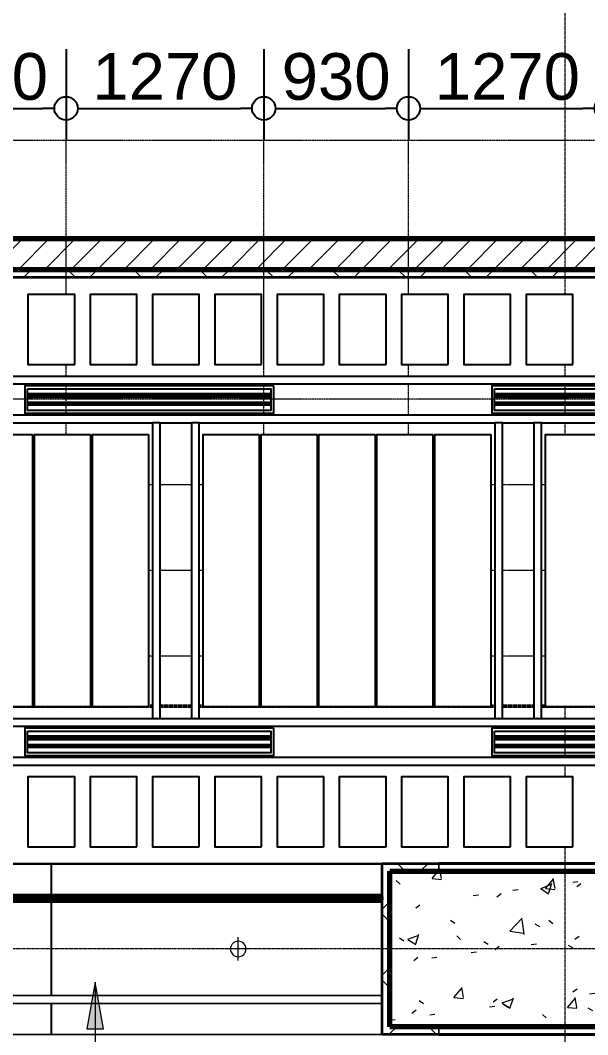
# Model space of a CAD drawing. Header units: millimetres. Extents: x -853228 to -774597, y -17231 to 22435.
# Drawn here: x -839382 to -835737, y 3028 to 9547 of the extents above; entities that cross this region are included whole.
import ezdxf
from ezdxf.xclip import XClip

# ---------------------------------------------------------------- set-up
doc = ezdxf.new("R2010")
doc.units = ezdxf.units.MM
doc.header["$XCLIPFRAME"] = 0
doc.linetypes.add('DPA_Grid _ Level 100', pattern=[10, 5.5, -1.6, 1.3, -1.6])
doc.linetypes.add('DPA_Hidden 50', pattern=[3, 2, -1])
for name, color, linetype in [('000 - WIPEOUT', 250, 'Continuous'), ('001 - ASCESSORIES', 251, 'Continuous'), ('A04_TUBE SERIES', 2, 'Continuous'), ('A11_ALU.SOLID SHEET', 2, 'Continuous')]:
    doc.layers.add(name, color=color, linetype=linetype)
for name, color, linetype, lineweight in [('A-ANNO-DIMS', 1, 'Continuous', 9), ('A-COLS', 5, 'Continuous', 70), ('A-COLS-E', 1, 'Continuous', 35), ('A-DETL', 1, 'Continuous', 70), ('A-DETL-GENF', 2, 'Continuous', 9), ('A-GLAZ-CURT', 2, 'Continuous', 9), ('A-WALL', 5, 'Continuous', 35), ('A-WALL-FNSH', 2, 'Continuous', 35), ('A-WALL-PATT', 1, 'Continuous', 35), ('E-LITE-EQPM', 2, 'Continuous', 9), ('G-ANNO-SECL', 3, 'Continuous', 9), ('G-ANNO-TEXT', 3, 'Continuous', 9), ('I-WALL-E', 2, 'Continuous', 35), ('S-GRID', 251, 'Continuous', 9), ('WALL-E', 2, 'Continuous', 35)]:
    doc.layers.add(name, color=color, linetype=linetype, lineweight=lineweight)
doc.styles.add('Arial_2', font='arial.ttf', dxfattribs={"height": 300})
doc.dimstyles.new('DPA-DIM-3_0_C-C', dxfattribs={"dimscale": 304.8, "dimtxt": 306.07782, "dimasz": 0.492126, "dimexe": 0.656168, "dimexo": 0.0625, "dimgap": 0.164042, "dimtad": 1, "dimdec": 0, "dimzin": 0, "dimdsep": 46, "dimtxsty": 'Arial_2', "dimblk1": 'DOTBLANK', "dimblk2": 'DOTBLANK', "dimsah": 1, "dimcen": 0.09, "dimdle": 0.656168, "dimadec": 8, "dimazin": 0, "dimtfac": 1, "dimtdec": 4, "dimtix": 1, "dimtmove": 0, "dimatfit": 3, "dimfxl": 1.312336, "dimfxlon": 1, "dimtvp": 1, "dimtolj": 1, "dimtzin": 0, "dimarcsym": 2})
pattern_1 = [(45, (0, 0), (-212.13203, 212.13203), []), (135, (0, 0), (-212.13203, -212.13203), [])]

# ---------------------------------------------------------------- blocks, each defined once
blk = doc.blocks.new('System Panel - DPA-AR_Metal Ceiling Rectangular Panel-V7-4261-01 ENLARGED UPPER PLATFORM LEVEL - REFLECTED CEILING PLAN - SHEET 2')
at = {"layer": 'A-GLAZ-CURT'}
for p, q in [((-818782.4, 3229), (-821182.4, 3229)), ((-821182.4, 3229), (-821182.4, 3029)), ((-821182.4, 3029), (-821182.4, 3229)), ((-821182.4, 3229), (-818782.4, 3229)), ((-818782.4, 3029), (-818782.4, 3229)), ((-818782.4, 3229), (-818782.4, 3029)), ((-821182.4, 3029), (-818782.4, 3029)), ((-818782.4, 3029), (-821182.4, 3029))]:
    blk.add_line(p, q, dxfattribs=at)
blk = doc.blocks.new('System Panel - DPA-AR_Metal Ceiling Rectangular Panel-V15-4261-01 ENLARGED UPPER PLATFORM LEVEL - REFLECTED CEILING PLAN - SHEET 2')
at = {"layer": 'A-GLAZ-CURT'}
for p, q in [((-837057.3, 4129), (-839182.3, 4129)), ((-839182.3, 4129), (-839182.3, 3929)), ((-839182.3, 3929), (-839182.3, 4129)), ((-839182.3, 4129), (-837057.3, 4129)), ((-839182.3, 3929), (-837057.4, 3929)), ((-837057.4, 3929), (-839182.3, 3929))]:
    blk.add_line(p, q, dxfattribs=at)
blk = doc.blocks.new('System Panel - DPA-AR_Metal Ceiling Rectangular Panel-V11-4261-01 ENLARGED UPPER PLATFORM LEVEL - REFLECTED CEILING PLAN - SHEET 2')
at = {"layer": 'A-GLAZ-CURT'}
for p, q in [((-825657.4, 3229), (-827782.3, 3229)), ((-827782.3, 3229), (-827782.3, 3029)), ((-827782.3, 3029), (-827782.3, 3229)), ((-827782.3, 3229), (-825657.4, 3229)), ((-827782.3, 3029), (-825657.3, 3029)), ((-825657.3, 3029), (-827782.3, 3029))]:
    blk.add_line(p, q, dxfattribs=at)
blk = doc.blocks.new('System Panel - DPA-AR_Metal Ceiling Rectangular Panel-13139299-4261-01 ENLARGED UPPER PLATFORM LEVEL - REFLECTED CEILING PLAN - SHEET 2')
at = {"layer": 'A-GLAZ-CURT'}
for p, q in [((-818782.4, 3879), (-821182.4, 3879)), ((-821182.4, 3879), (-821182.4, 3279)), ((-821182.4, 3279), (-821182.4, 3879)), ((-821182.4, 3879), (-818782.4, 3879)), ((-818782.4, 3279), (-818782.4, 3879)), ((-818782.4, 3879), (-818782.4, 3279)), ((-821182.4, 3279), (-818782.4, 3279)), ((-818782.4, 3279), (-821182.4, 3279))]:
    blk.add_line(p, q, dxfattribs=at)
blk = doc.blocks.new('System Panel - DPA-AR_Metal Ceiling Rectangular Panel-V12-4261-01 ENLARGED UPPER PLATFORM LEVEL - REFLECTED CEILING PLAN - SHEET 2')
at = {"layer": 'A-GLAZ-CURT'}
for p, q in [((-825657.4, 3879), (-827782.3, 3879)), ((-827782.3, 3879), (-827782.3, 3279)), ((-827782.3, 3279), (-827782.3, 3879)), ((-827782.3, 3879), (-825657.4, 3879)), ((-827782.3, 3279), (-825657.4, 3279)), ((-825657.4, 3279), (-827782.3, 3279))]:
    blk.add_line(p, q, dxfattribs=at)
blk = doc.blocks.new('*U470')
at = {"layer": 'A-GLAZ-CURT'}
for name, p in [('System Panel - DPA-AR_Metal Ceiling Rectangular Panel-V7-4261-01 ENLARGED UPPER PLATFORM LEVEL - REFLECTED CEILING PLAN - SHEET 2', (781282.4, -2679)), ('System Panel - DPA-AR_Metal Ceiling Rectangular Panel-V15-4261-01 ENLARGED UPPER PLATFORM LEVEL - REFLECTED CEILING PLAN - SHEET 2', (801682.4, -3579)), ('System Panel - DPA-AR_Metal Ceiling Rectangular Panel-13139299-4261-01 ENLARGED UPPER PLATFORM LEVEL - REFLECTED CEILING PLAN - SHEET 2', (781282.4, -3579)), ('System Panel - DPA-AR_Metal Ceiling Rectangular Panel-V12-4261-01 ENLARGED UPPER PLATFORM LEVEL - REFLECTED CEILING PLAN - SHEET 2', (790282.4, -3579)), ('System Panel - DPA-AR_Metal Ceiling Rectangular Panel-V7-4261-01 ENLARGED UPPER PLATFORM LEVEL - REFLECTED CEILING PLAN - SHEET 2', (781282.4, -3579)), ('System Panel - DPA-AR_Metal Ceiling Rectangular Panel-V11-4261-01 ENLARGED UPPER PLATFORM LEVEL - REFLECTED CEILING PLAN - SHEET 2', (790282.4, -3579))]:
    blk.add_blockref(name, p, dxfattribs=at)
blk = doc.blocks.new('_DotBlank')
at = {"color": 0, "linetype": 'ByBlock', "lineweight": -2}
blk.add_line((-0.5, 0), (-1, 0), dxfattribs=at)
blk.add_circle((0, 0), 0.5, dxfattribs=at)
blk = doc.blocks.new('*D411')
at = {"layer": 'A-ANNO-DIMS', "color": 0, "lineweight": -2, "transparency": 16777216}
for p, q in [((-38335.6, 5782.8), (-38335.6, 5201.9)), ((-37405.6, 5782.8), (-37405.6, 5201.9)), ((-38185.6, 5401.9), (-37555.6, 5401.9))]:
    blk.add_line(p, q, dxfattribs=at)
at = {"layer": 'Defpoints', "color": 0, "transparency": 16777216}
for p in [(-38335.6, 5801.9), (-37405.6, 5801.9), (-37405.6, 5401.9)]:
    blk.add_point(p, dxfattribs=at)
at = {"layer": 'A-ANNO-DIMS', "color": 0, "lineweight": -2, "transparency": 16777216, "xscale": 150, "yscale": 150, "zscale": 150, "rotation": 180}
blk.add_blockref('_DotBlank', (-38335.6, 5401.9), dxfattribs=at)
at = {"layer": 'A-ANNO-DIMS', "color": 0, "lineweight": -2, "transparency": 16777216, "xscale": 150, "yscale": 150, "zscale": 150}
blk.add_blockref('_DotBlank', (-37405.6, 5401.9), dxfattribs=at)
at = {"layer": 'A-ANNO-DIMS', "color": 0, "transparency": 16777216, "insert": (-37870.6, 5605.1), "char_height": 300, "width": 830.648, "attachment_point": 5, "style": 'Arial_2'}
blk.add_mtext('\\A1;930', dxfattribs=at)
blk = doc.blocks.new('*D412')
at = {"layer": 'A-ANNO-DIMS', "color": 0, "lineweight": -2, "transparency": 16777216}
for p, q in [((-37405.6, 5782.8), (-37405.6, 5201.9)), ((-36135.6, 5782.8), (-36135.6, 5201.9)), ((-37255.6, 5401.9), (-36285.6, 5401.9))]:
    blk.add_line(p, q, dxfattribs=at)
at = {"layer": 'Defpoints', "color": 0, "transparency": 16777216}
for p in [(-37405.6, 5801.9), (-36135.6, 5801.9), (-36135.6, 5401.9)]:
    blk.add_point(p, dxfattribs=at)
at = {"layer": 'A-ANNO-DIMS', "color": 0, "lineweight": -2, "transparency": 16777216, "xscale": 150, "yscale": 150, "zscale": 150, "rotation": 180}
blk.add_blockref('_DotBlank', (-37405.6, 5401.9), dxfattribs=at)
at = {"layer": 'A-ANNO-DIMS', "color": 0, "lineweight": -2, "transparency": 16777216, "xscale": 150, "yscale": 150, "zscale": 150}
blk.add_blockref('_DotBlank', (-36135.6, 5401.9), dxfattribs=at)
at = {"layer": 'A-ANNO-DIMS', "color": 0, "transparency": 16777216, "insert": (-36770.6, 5605), "char_height": 300, "width": 1107.531, "attachment_point": 5, "style": 'Arial_2'}
blk.add_mtext('\\A1;1270', dxfattribs=at)
blk = doc.blocks.new('*D413')
at = {"layer": 'A-ANNO-DIMS', "color": 0, "lineweight": -2, "transparency": 16777216}
for p, q in [((-36135.6, 5782.8), (-36135.6, 5201.9)), ((-35205.6, 5782.8), (-35205.6, 5201.9)), ((-35985.6, 5401.9), (-35355.6, 5401.9))]:
    blk.add_line(p, q, dxfattribs=at)
at = {"layer": 'Defpoints', "color": 0, "transparency": 16777216}
for p in [(-36135.6, 5801.9), (-35205.6, 5801.9), (-35205.6, 5401.9)]:
    blk.add_point(p, dxfattribs=at)
at = {"layer": 'A-ANNO-DIMS', "color": 0, "lineweight": -2, "transparency": 16777216, "xscale": 150, "yscale": 150, "zscale": 150, "rotation": 180}
blk.add_blockref('_DotBlank', (-36135.6, 5401.9), dxfattribs=at)
at = {"layer": 'A-ANNO-DIMS', "color": 0, "lineweight": -2, "transparency": 16777216, "xscale": 150, "yscale": 150, "zscale": 150}
blk.add_blockref('_DotBlank', (-35205.6, 5401.9), dxfattribs=at)
at = {"layer": 'A-ANNO-DIMS', "color": 0, "transparency": 16777216, "insert": (-35670.6, 5605.1), "char_height": 300, "width": 830.648, "attachment_point": 5, "style": 'Arial_2'}
blk.add_mtext('\\A1;930', dxfattribs=at)
blk = doc.blocks.new('*D414')
at = {"layer": 'A-ANNO-DIMS', "color": 0, "lineweight": -2, "transparency": 16777216}
for p, q in [((-35205.6, 5782.8), (-35205.6, 5201.9)), ((-33935.6, 5782.8), (-33935.6, 5201.9)), ((-35055.6, 5401.9), (-34085.6, 5401.9))]:
    blk.add_line(p, q, dxfattribs=at)
at = {"layer": 'Defpoints', "color": 0, "transparency": 16777216}
for p in [(-35205.6, 5801.9), (-33935.6, 5801.9), (-33935.6, 5401.9)]:
    blk.add_point(p, dxfattribs=at)
at = {"layer": 'A-ANNO-DIMS', "color": 0, "lineweight": -2, "transparency": 16777216, "xscale": 150, "yscale": 150, "zscale": 150, "rotation": 180}
blk.add_blockref('_DotBlank', (-35205.6, 5401.9), dxfattribs=at)
at = {"layer": 'A-ANNO-DIMS', "color": 0, "lineweight": -2, "transparency": 16777216, "xscale": 150, "yscale": 150, "zscale": 150}
blk.add_blockref('_DotBlank', (-33935.6, 5401.9), dxfattribs=at)
at = {"layer": 'A-ANNO-DIMS', "color": 0, "transparency": 16777216, "insert": (-34570.6, 5605), "char_height": 300, "width": 1107.531, "attachment_point": 5, "style": 'Arial_2'}
blk.add_mtext('\\A1;1270', dxfattribs=at)
blk = doc.blocks.new('LGF_DL_SAA_LowPower_DL1a1 - LGF_DL_SAA_LowPower_DL1a-12437659-4160-01 UPPER PLATFORM LEVEL - REFLECTED CEILING PLAN')
at = {"layer": 'A-DETL-GENF'}
for p, q in [((0, 75), (0, -75)), ((72.5, 0), (-72.5, 0))]:
    blk.add_line(p, q, dxfattribs=at)
blk.add_circle((0, 0), 50, dxfattribs=at)
blk = doc.blocks.new('LGF_DL_SAA_LowPower_DL1a1 - LGF_DL_SAA_LowPower_DL1a-12438006-4160-01 UPPER PLATFORM LEVEL - REFLECTED CEILING PLAN')
at = {"layer": 'A-DETL-GENF'}
for p, q in [((0, -75), (0, 75)), ((72.5, 0), (-72.5, 0))]:
    blk.add_line(p, q, dxfattribs=at)
blk.add_circle((0, 0), 50, dxfattribs=at)
blk = doc.blocks.new('LGF_DL_SAA_LowPower_DL1a - LGF_DL_SAA_LowPower_DL1a-8832329-4160-01 UPPER PLATFORM LEVEL - REFLECTED CEILING PLAN')
at = {"layer": 'A-DETL-GENF'}
for p, q in [((0, 75), (0, -75)), ((72.5, 0), (-72.5, 0))]:
    blk.add_line(p, q, dxfattribs=at)
blk.add_circle((0, 0), 50, dxfattribs=at)
blk = doc.blocks.new('C-1-PP19-AR-4160-01-B_20250902-175713_EXDOWNLIGHT')
at = {"layer": 'E-LITE-EQPM'}
for name, p, rotation in [('LGF_DL_SAA_LowPower_DL1a1 - LGF_DL_SAA_LowPower_DL1a-12437659-4160-01 UPPER PLATFORM LEVEL - REFLECTED CEILING PLAN', (-94335.2, 2980.5), 359.9999881697653), ('LGF_DL_SAA_LowPower_DL1a1 - LGF_DL_SAA_LowPower_DL1a-12437659-4160-01 UPPER PLATFORM LEVEL - REFLECTED CEILING PLAN', (-93065.2, 2980.5), 359.9999881697653), ('LGF_DL_SAA_LowPower_DL1a1 - LGF_DL_SAA_LowPower_DL1a-12437659-4160-01 UPPER PLATFORM LEVEL - REFLECTED CEILING PLAN', (-92135.2, 2980.5), 359.9999881697653), ('LGF_DL_SAA_LowPower_DL1a1 - LGF_DL_SAA_LowPower_DL1a-12437659-4160-01 UPPER PLATFORM LEVEL - REFLECTED CEILING PLAN', (-92600.2, 2430.5), 359.9999881697653), ('LGF_DL_SAA_LowPower_DL1a1 - LGF_DL_SAA_LowPower_DL1a-12438006-4160-01 UPPER PLATFORM LEVEL - REFLECTED CEILING PLAN', (-94335.2, 1880.5), 1.18302346677688e-05), ('LGF_DL_SAA_LowPower_DL1a1 - LGF_DL_SAA_LowPower_DL1a-12438006-4160-01 UPPER PLATFORM LEVEL - REFLECTED CEILING PLAN', (-93065.2, 1880.5), 1.18302346677688e-05), ('LGF_DL_SAA_LowPower_DL1a1 - LGF_DL_SAA_LowPower_DL1a-12438006-4160-01 UPPER PLATFORM LEVEL - REFLECTED CEILING PLAN', (-92135.2, 1880.5), 1.18302346677688e-05)]:
    blk.add_blockref(name, p, dxfattribs=dict(at, rotation=rotation))
at = {"layer": 'E-LITE-EQPM', "extrusion": (0, 0, -1), "rotation": 180}
blk.add_blockref('LGF_DL_SAA_LowPower_DL1a - LGF_DL_SAA_LowPower_DL1a-8832329-4160-01 UPPER PLATFORM LEVEL - REFLECTED CEILING PLAN', (93299.6, 0), dxfattribs=at)
blk = doc.blocks.new('*U483')
at = {"layer": '001 - ASCESSORIES', "color": 0, "linetype": 'ByBlock'}
blk.add_lwpolyline([(800, 87.5), (-800, 87.5), (-800, -87.5), (800, -87.5)], close=True, dxfattribs=at)
at = {"layer": '001 - ASCESSORIES', "linetype": 'ByBlock'}
for points in [[(-781.5, 69), (781.5, 69), (781.5, -69), (-781.5, -69)], [(781.5, 36.3), (-781.5, 36.3), (-781.5, 16.3), (781.5, 16.3)], [(-781.5, -16.3), (781.5, -16.3), (781.5, -36.3), (-781.5, -36.3)]]:
    blk.add_lwpolyline(points, close=True, dxfattribs=at)
for points in [[(781.5, 26.3), (-781.5, 26.3)], [(-781.5, -26.3), (781.5, -26.3)]]:
    blk.add_lwpolyline(points, dxfattribs=at)
blk = doc.blocks.new('*U633')
blk.add_wipeout([(-25, 25), (25, -25), (25, 13475), (-25, 13425)]).dxf.layer = '000 - WIPEOUT'
at = {"layer": 'A04_TUBE SERIES', "color": 0}
blk.add_lwpolyline([(-25, 25), (25, -25), (25, 13475), (-25, 13425)], close=True, dxfattribs=at)
blk.add_attdef('EXTR.OVL-LENGTH_', (-25, -59.1), '', height=5)
blk = doc.blocks.new('*U634')
blk.add_wipeout([(-25, 25), (25, -25), (25, 12969), (-25, 12919)]).dxf.layer = '000 - WIPEOUT'
at = {"layer": 'A04_TUBE SERIES', "color": 0}
blk.add_lwpolyline([(-25, 25), (25, -25), (25, 12969), (-25, 12919)], close=True, dxfattribs=at)
blk.add_attdef('EXTR.OVL-LENGTH_', (-25, -59.1), '', height=5)
blk = doc.blocks.new('*U635')
blk.add_wipeout([(-25, 25), (25, -25), (25, 12969), (-25, 12919)]).dxf.layer = '000 - WIPEOUT'
at = {"layer": 'A04_TUBE SERIES', "color": 0}
blk.add_lwpolyline([(-25, 25), (25, -25), (25, 12969), (-25, 12919)], close=True, dxfattribs=at)
blk.add_attdef('EXTR.OVL-LENGTH_', (-25, -59.1), '', height=5)
blk = doc.blocks.new('*U638')
blk.add_attdef('EXTR.OVL-LENGTH_', (-25, -59.1), '', height=5)
blk.add_wipeout([(-25, 0), (25, 0), (25, 1900), (-25, 1900)]).dxf.layer = '000 - WIPEOUT'
blk.add_point((0, 0))
at = {"layer": 'A04_TUBE SERIES', "color": 0}
blk.add_lwpolyline([(-25, 0), (25, 0), (25, 1900), (-25, 1900)], close=True, dxfattribs=at)
blk = doc.blocks.new('*U639')
blk.add_attdef('EXTR.OVL-LENGTH_', (-25, -59.1), '', height=5)
blk.add_wipeout([(-25, 0), (25, 0), (25, 1900), (-25, 1900)]).dxf.layer = '000 - WIPEOUT'
blk.add_point((0, 0))
at = {"layer": 'A04_TUBE SERIES', "color": 0}
blk.add_lwpolyline([(-25, 0), (25, 0), (25, 1900), (-25, 1900)], close=True, dxfattribs=at)
blk = doc.blocks.new('*U640')
blk.add_attdef('EXTR.OVL-LENGTH_', (-25, -59.1), '', height=5)
blk.add_wipeout([(-25, 0), (25, 0), (25, 1900), (-25, 1900)]).dxf.layer = '000 - WIPEOUT'
blk.add_point((0, 0))
at = {"layer": 'A04_TUBE SERIES', "color": 0}
blk.add_lwpolyline([(-25, 0), (25, 0), (25, 1900), (-25, 1900)], close=True, dxfattribs=at)
blk = doc.blocks.new('*U644')
at = {"color": 6}
blk.add_point((-37.5, 0), dxfattribs=at)
at = {"color": 3}
blk.add_wipeout([(-875, -564), (875, -564), (875, -924), (-875, -924)], dxfattribs=at).dxf.layer = '000 - WIPEOUT'
at = {"layer": 'A11_ALU.SOLID SHEET', "color": 0, "linetype": 'ByBlock'}
blk.add_lwpolyline([(875, -924), (-875, -924), (-875, -564), (875, -564)], close=True, dxfattribs=at)
at = {"color": 3}
blk.add_wipeout([(-875, -192), (875, -192), (875, -552), (-875, -552)], dxfattribs=at).dxf.layer = '000 - WIPEOUT'
at = {"layer": 'A11_ALU.SOLID SHEET', "color": 0, "linetype": 'ByBlock'}
blk.add_lwpolyline([(875, -552), (-875, -552), (-875, -192), (875, -192)], close=True, dxfattribs=at)
at = {"color": 3}
blk.add_wipeout([(-875, 180), (875, 180), (875, -180), (-875, -180)], dxfattribs=at).dxf.layer = '000 - WIPEOUT'
at = {"layer": 'A11_ALU.SOLID SHEET', "color": 0, "linetype": 'ByBlock'}
blk.add_lwpolyline([(875, -180), (-875, -180), (-875, 180), (875, 180)], close=True, dxfattribs=at)
at = {"color": 3}
blk.add_wipeout([(-875, 552), (875, 552), (875, 192), (-875, 192)], dxfattribs=at).dxf.layer = '000 - WIPEOUT'
at = {"layer": 'A11_ALU.SOLID SHEET', "color": 0, "linetype": 'ByBlock'}
blk.add_lwpolyline([(875, 192), (-875, 192), (-875, 552), (875, 552)], close=True, dxfattribs=at)
at = {"color": 3}
blk.add_wipeout([(-875, 924), (875, 924), (875, 564), (-875, 564)], dxfattribs=at).dxf.layer = '000 - WIPEOUT'
at = {"layer": 'A11_ALU.SOLID SHEET', "color": 0, "linetype": 'ByBlock'}
blk.add_lwpolyline([(875, 564), (-875, 564), (-875, 924), (875, 924)], close=True, dxfattribs=at)
blk = doc.blocks.new('*U769')
at = {"layer": 'A04_TUBE SERIES', "linetype": 'ByBlock', "xscale": -1}
for name, p, rotation in [('*U633', (25, 2475), 270), ('*U635', (13222, 275), 90)]:
    blk.add_blockref(name, p, dxfattribs=dict(at, rotation=rotation))
at = {"layer": 'A04_TUBE SERIES', "linetype": 'ByBlock'}
for name, p, rotation in [('*U634', (13222, 2225), 90), ('*U633', (25, 25), 270)]:
    blk.add_blockref(name, p, dxfattribs=dict(at, rotation=rotation))
for name, p in [('*U638', (2224.5, 300)), ('*U639', (2474.5, 300)), ('*U640', (4424, 300)), ('*U639', (4674, 300))]:
    blk.add_blockref(name, p, dxfattribs=at)
at = {"layer": 'A11_ALU.SOLID SHEET', "linetype": 'ByBlock', "rotation": 90}
for p in [(1249.8, 1250), (3449.2, 1250), (5648.8, 1250)]:
    blk.add_blockref('*U644', p, dxfattribs=at)
blk = doc.blocks.new('*U825')
at = {"color": 3}
for points in [[(-225, 5150), (225, 5150), (225, 4850), (-225, 4850)], [(-225, 4750), (225, 4750), (225, 4450), (-225, 4450)], [(-225, 4350), (225, 4350), (225, 4050), (-225, 4050)], [(-225, 3950), (225, 3950), (225, 3650), (-225, 3650)], [(-225, 3550), (225, 3550), (225, 3250), (-225, 3250)], [(-225, 3150), (225, 3150), (225, 2850), (-225, 2850)], [(-225, 2750), (225, 2750), (225, 2450), (-225, 2450)], [(-225, 2350), (225, 2350), (225, 2050), (-225, 2050)], [(-225, 1950), (225, 1950), (225, 1650), (-225, 1650)]]:
    blk.add_wipeout(points, dxfattribs=at).dxf.layer = '000 - WIPEOUT'
at = {"layer": 'A11_ALU.SOLID SHEET', "color": 0, "linetype": 'ByBlock'}
for points in [[(-225, 4850), (225, 4850), (225, 5150), (-225, 5150)], [(-225, 4450), (225, 4450), (225, 4750), (-225, 4750)], [(-225, 4050), (225, 4050), (225, 4350), (-225, 4350)], [(-225, 3650), (225, 3650), (225, 3950), (-225, 3950)], [(-225, 3250), (225, 3250), (225, 3550), (-225, 3550)], [(-225, 2850), (225, 2850), (225, 3150), (-225, 3150)], [(-225, 2450), (225, 2450), (225, 2750), (-225, 2750)], [(-225, 2050), (225, 2050), (225, 2350), (-225, 2350)], [(-225, 1650), (225, 1650), (225, 1950), (-225, 1950)]]:
    blk.add_lwpolyline(points, close=True, dxfattribs=at)
blk = doc.blocks.new('*U830')
at = {"color": 3}
for points in [[(-225, 950), (225, 950), (225, 650), (-225, 650)], [(-225, 550), (225, 550), (225, 250), (-225, 250)], [(-225, 150), (225, 150), (225, -150), (-225, -150)], [(-225, -250), (225, -250), (225, -550), (-225, -550)], [(-225, -650), (225, -650), (225, -950), (-225, -950)], [(-225, -1050), (225, -1050), (225, -1350), (-225, -1350)], [(-225, -1450), (225, -1450), (225, -1750), (-225, -1750)], [(-225, -1850), (225, -1850), (225, -2150), (-225, -2150)], [(-225, -2250), (225, -2250), (225, -2550), (-225, -2550)]]:
    blk.add_wipeout(points, dxfattribs=at).dxf.layer = '000 - WIPEOUT'
at = {"layer": 'A11_ALU.SOLID SHEET', "color": 0, "linetype": 'ByBlock'}
for points in [[(-225, 650), (225, 650), (225, 950), (-225, 950)], [(-225, 250), (225, 250), (225, 550), (-225, 550)], [(-225, -150), (225, -150), (225, 150), (-225, 150)], [(-225, -550), (225, -550), (225, -250), (-225, -250)], [(-225, -950), (225, -950), (225, -650), (-225, -650)], [(-225, -1350), (225, -1350), (225, -1050), (-225, -1050)], [(-225, -1750), (225, -1750), (225, -1450), (-225, -1450)], [(-225, -2150), (225, -2150), (225, -1850), (-225, -1850)], [(-225, -2550), (225, -2550), (225, -2250), (-225, -2250)]]:
    blk.add_lwpolyline(points, close=True, dxfattribs=at)
blk = doc.blocks.new('*U908')
blk.add_lwpolyline([(-90014.2, 5618), (-90014.2, 4315), (-97724.9, 4315), (-97724.9, 548), (-81222.6, 548), (-81222.6, 5618)], close=True)
for p in [(-93871, 3530.5), (-90871, 3530.5), (-93871, 1330.5), (-90871, 1330.5)]:
    blk.add_blockref('*U483', p)
at = {"layer": 'A11_ALU.SOLID SHEET', "color": 0, "linetype": 'ByBlock', "rotation": 90}
for name, p in [('*U830', (-93700, 3980.5)), ('*U825', (-89500, 880.5))]:
    blk.add_blockref(name, p, dxfattribs=at)
at = {"layer": 'A11_ALU.SOLID SHEET'}
blk.add_blockref('*U769', (-96050, 1180.5), dxfattribs=at)
blk = doc.blocks.new('C-1-PP19-AR-4261-01-B_20250910-022855_EXDIM')
at = {"layer": 'A-DETL', "color": 55, "linetype": 'DPA_Hidden 50', "lineweight": 9}
for p, q in [((-37405.6, 2982.5), (-37405.6, 5700)), ((-36135.6, 2982.5), (-36135.6, 5700)), ((-35205.6, 2982.5), (-35205.6, 5700)), ((-24374.6, 5195), (-41700, 5195)), ((-24272.6, 3532.5), (-41248.2, 3532.5)), ((-26405.6, 2982.5), (-41805.6, 2982.5)), ((-24374.6, 2432.5), (-41614.6, 2432.5)), ((-26405.6, 1882.5), (-42150, 1882.5))]:
    blk.add_line(p, q, dxfattribs=at)
at = {"layer": 'S-GRID', "linetype": 'DPA_Grid _ Level 100'}
for p, q in [((-34200, -19375), (-34200, 17167.1)), ((22800, 0), (-50217.4, 0))]:
    blk.add_line(p, q, dxfattribs=at)
at = {"layer": 'A-ANNO-DIMS'}
for base, p1, p2, override, picture, middle in [((-37405.6, 5401.9), (-38335.6, 5801.9), (-37405.6, 5801.9), {"dimpost": '<>', "dimfxl": 930}, '*D411', (-37870.6, 5605.1)), ((-36135.6, 5401.9), (-37405.6, 5801.9), (-36135.6, 5801.9), {"dimpost": '<>', "dimfxl": 1270}, '*D412', (-36770.6, 5605)), ((-35205.6, 5401.9), (-36135.6, 5801.9), (-35205.6, 5801.9), {"dimpost": '<>', "dimfxl": 930}, '*D413', (-35670.6, 5605.1)), ((-33935.6, 5401.9), (-35205.6, 5801.9), (-33935.6, 5801.9), {"dimpost": '<>', "dimfxl": 1270}, '*D414', (-34570.6, 5605))]:
    dim = blk.add_linear_dim(base=base, p1=p1, p2=p2, dimstyle='DPA-DIM-3_0_C-C', override=override, dxfattribs=at)
    dim.commit()
    dim.dimension.update_dxf_attribs({"geometry": picture, "text_midpoint": middle})

msp = doc.modelspace()

# ---------------------------------------------------------------- hatches: boundary and pattern name
at = {"layer": 'A-COLS-E', "lineweight": 9}
h = msp.add_hatch(dxfattribs=at)
h.set_pattern_fill('FP_1', color=256, style=0, pattern_type=2)
h.set_pattern_definition([(50, (0, 0), (728.7365, -63.75582), [76.2, -838.2]), (355, (0, 0), (-140.9716, 764.2276), [60.96, -670.56]), (100.451, (60.7, -5.3), (587.77, 700.46675), [64.76, -712.36]), (46.184, (0, 203.2), (1084.3162, -168.171), [114.3, -1257.3]), (96.636, (90.4, 189.2), (949.6099, 989.7098), [97.14, -1068.54]), (351.184, (0, 203.2), (949.6206, 989.7012), [91.44, -1005.84]), (21, (101.6, 152.4), (606.45787, -409.06057), [76.2, -838.2]), (326, (101.6, 152.4), (247.20834, 736.7529), [60.96, -670.56]), (71.451, (152.14, 118.3), (853.66825, 327.6855), [64.76, -712.36]), (37.5, (0, 0), (12.35469, 338.22012), [33.528, -628.904, 33.528, -647.192, -673.1]), (37.5, (0, 0), (12.35469, 338.22012), [-1343.152, 33.528, -639.572]), (7.5, (0, 0), (267.27887, 400.72213), [33.528, -354.584, 33.528, -613.664, -256.54]), (7.5, (0, 0), (267.27887, 400.72213), [-1035.304, 33.528, -223.012]), (327.5, (-226.57, 0), (542.36333, -22.915345), [33.528, -220.472, 33.528, -758.952, -1051.56]), (327.5, (-226.57, 0), (542.36333, -22.915345), [-1046.48, 33.528, -1018.032]), (317.5, (-328.17, 0), (592.51696, 101.7071), [33.528, -296.672, 33.528, -492.76, -746.76]), (317.5, (-328.17, 0), (592.51696, 101.7071), [-856.488, 33.528, -713.232])])
h.paths.add_polyline_path([(-834757.4, 3079), (-834757.4, 4079), (-837007.4, 4079), (-837007.4, 3079), (-836135.5, 3079)])
at = {"layer": 'A-WALL-PATT', "lineweight": 9}
h = msp.add_hatch(dxfattribs=at)
h.set_pattern_fill('FP_2', color=256, style=0, pattern_type=2)
h.set_pattern_definition([(45, (0, 0), (-84.852814, 84.852814), [])])
h.paths.add_polyline_path([(-834757.4, 7944), (-834757.4, 8144), (-842457.4, 8144), (-842457.4, 7944), (-836135.5, 7944)])
h = msp.add_hatch(dxfattribs=at)
h.set_pattern_fill('FP_5', color=256, style=0, pattern_type=2)
h.set_pattern_definition(pattern_1)
h.paths.add_polyline_path([(-834757.4, 7894), (-834757.4, 7944), (-842457.3, 7944), (-842457.3, 7894), (-836135.5, 7894)])
h = msp.add_hatch(dxfattribs=at)
h.set_pattern_fill('FP_5', color=256, style=0, pattern_type=2)
h.set_pattern_definition(pattern_1)
h.paths.add_polyline_path([(-837057.4, 3029), (-837007.4, 3029), (-837007.4, 4129), (-837057.4, 4129), (-837057.4, 3752.5)])
h = msp.add_hatch(dxfattribs=at)
h.set_pattern_fill('FP_5', color=256, style=0, pattern_type=2)
h.set_pattern_definition(pattern_1)
h.paths.add_polyline_path([(-836692.3, 4079), (-836692.3, 4129), (-837007.4, 4129), (-837007.4, 4079)])
h.paths.add_polyline_path([(-835072.3, 4079), (-834757.3, 4079), (-834757.3, 4129), (-835072.3, 4129)])
h = msp.add_hatch(dxfattribs=at)
h.set_pattern_fill('FP_5', color=256, style=0, pattern_type=2)
h.set_pattern_definition(pattern_1)
h.paths.add_polyline_path([(-834707.3, 3029), (-834707.3, 3079), (-835072.3, 3079), (-835072.3, 3029)])
h.paths.add_polyline_path([(-837007.4, 3029), (-836692.3, 3029), (-836692.3, 3079), (-837007.4, 3079)])
at = {"layer": 'G-ANNO-TEXT'}
msp.add_hatch(color=7, dxfattribs=at).paths.add_polyline_path([(-838900.5, 3366.5), (-838953.4, 3066.5), (-838847.6, 3066.5)])

# ---------------------------------------------------------------- linework, layer by layer
at = {"layer": 'A-COLS'}
for p, q in [((-837007.4, 3079), (-837007.4, 4079)), ((-837007.4, 4079), (-834757.4, 4079)), ((-834757.4, 3079), (-837007.4, 3079))]:
    msp.add_line(p, q, dxfattribs=at)
at = {"layer": 'A-WALL', "color": 7, "lineweight": 70}
for p, q in [((-842457.4, 8144), (-834957.4, 8144)), ((-834757.4, 7944), (-842457.4, 7944))]:
    msp.add_line(p, q, dxfattribs=at)
at = {"layer": 'A-WALL', "lineweight": 9}
for p, q in [((-836692.3, 4129), (-836692.3, 4079)), ((-836692.3, 4079), (-836692.3, 4129)), ((-836692.3, 3079), (-836692.3, 3029)), ((-836692.3, 3029), (-836692.3, 3079))]:
    msp.add_line(p, q, dxfattribs=at)
at = {"layer": 'A-WALL-FNSH', "color": 250}
for p, q in [((-842457.3, 7944), (-834757.4, 7944)), ((-834757.4, 7894), (-842407.3, 7894)), ((-837057.4, 3029), (-837057.4, 4129)), ((-837057.4, 4129), (-837007.4, 4129)), ((-837007.4, 4129), (-836692.3, 4129)), ((-836692.3, 4129), (-835072.3, 4129)), ((-837007.4, 4079), (-837007.4, 3079)), ((-836692.3, 4079), (-837007.4, 4079)), ((-835072.3, 4079), (-836692.3, 4079)), ((-837007.4, 3079), (-836692.3, 3079)), ((-836692.3, 3079), (-835072.3, 3079)), ((-837007.4, 3029), (-837057.4, 3029)), ((-836692.3, 3029), (-837007.4, 3029)), ((-835072.3, 3029), (-836692.3, 3029))]:
    msp.add_line(p, q, dxfattribs=at)
at = {"layer": 'G-ANNO-SECL', "linetype": 'DPA_Grid _ Level 100', "lineweight": 50}
msp.add_line((-851417.7, 5139.9), (-777530.8, 5139.9), dxfattribs=at)
at = {"layer": 'G-ANNO-TEXT', "color": 10}
for p, q in [((-838900.5, 3366.5), (-838953.4, 3066.5)), ((-838847.6, 3066.5), (-838900.5, 3366.5)), ((-838900.5, 3366.5), (-838900.5, -2808.7)), ((-838953.4, 3066.5), (-838847.6, 3066.5))]:
    msp.add_line(p, q, dxfattribs=at)
at = {"layer": 'I-WALL-E'}
for p, q in [((-837057.4, 3914), (-842527.7, 3914)), ((-842527.7, 3914), (-837057.4, 3914)), ((-837057.4, 3914), (-837057.4, 3894)), ((-837057.4, 3894), (-842527.7, 3894)), ((-842527.7, 3894), (-837057.4, 3894))]:
    msp.add_line(p, q, dxfattribs=at)
at = {"layer": 'WALL-E'}
for p, q in [((-835072.3, 4129), (-836692.3, 4129)), ((-836692.3, 4079), (-835072.3, 4079)), ((-835072.3, 3079), (-836692.3, 3079)), ((-836692.3, 3029), (-835072.3, 3029))]:
    msp.add_line(p, q, dxfattribs=at)

# ---------------------------------------------------------------- block references
for name in ['C-1-PP19-AR-4261-01-B_20250910-022855_EXDIM', '*U470']:
    msp.add_blockref(name, (-801682.4, 3579))
ref = msp.add_blockref('C-1-PP19-AR-4160-01-B_20250902-175713_EXDOWNLIGHT', (-744682.4, 3579))
XClip(ref).set_block_clipping_path([(-104690.1238047112, -9620.0029952963), (-34092.6543255156, 10334.9999958097)])

# ---------------------------------------------------------------- next in the draw order: block references
at = {"layer": 'A11_ALU.SOLID SHEET'}
ref = msp.add_blockref('*U908', (-744682.4, 3579), dxfattribs=at)
XClip(ref).set_block_clipping_path([(-104690.1238047112, -9620.0029952963), (-34092.6543255156, 10334.9999958097)])

doc.saveas('drawing.dxf')
